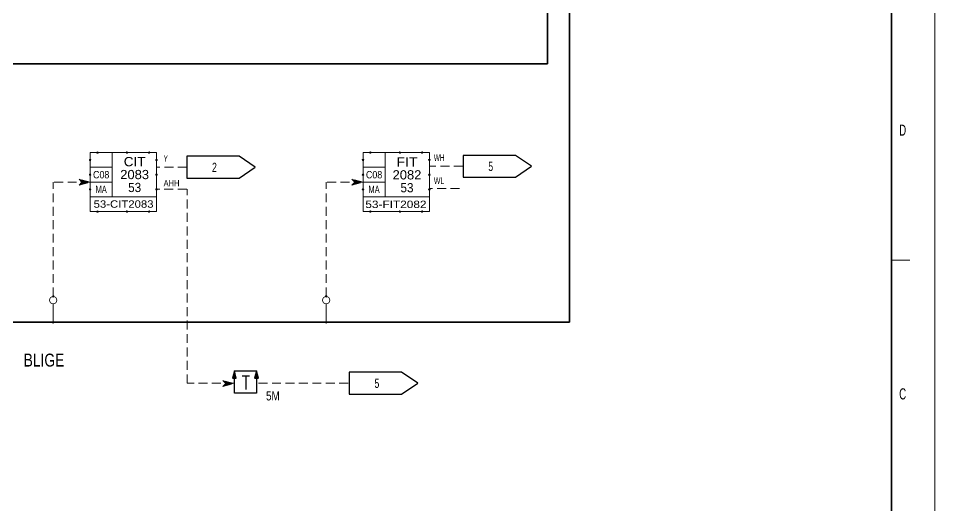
# Model space of a CAD drawing. Header units: millimetres. Extents: x 0 to 841, y 0 to 594.
# Drawn here: x 592.5 to 841, y 160.3 to 292.4 of the extents above; entities that cross this region are included whole.
import ezdxf
from ezdxf.enums import TextEntityAlignment as Align

# ---------------------------------------------------------------- set-up
doc = ezdxf.new("R2010")
doc.units = ezdxf.units.MM
doc.header["$LTSCALE"] = 0.81
doc.header["$PDMODE"] = 32
doc.header["$PDSIZE"] = 0.405
doc.linetypes.add('MEDIUM_DASHED', pattern=[4.5, 3, -1.5])
for name, color, linetype, lineweight in [('1', 7, 'Continuous', 13), ('12', 7, 'Continuous', 13), ('35', 7, 'Continuous', 25), ('40', 7, 'Continuous', 35), ('46', 7, 'MEDIUM_DASHED', 13), ('47', 7, 'Continuous', 13), ('48', 7, 'Continuous', 13), ('50', 7, 'Continuous', 13), ('51', 7, 'Continuous', 13), ('9', 7, 'Continuous', 13)]:
    doc.layers.add(name, color=color, linetype=linetype, lineweight=lineweight)
doc.layers.add('36', color=7, linetype='Continuous')
doc.layers.add('45', color=7, linetype='Continuous')

msp = doc.modelspace()

# ---------------------------------------------------------------- hatches: boundary and pattern name
at = {"layer": '51'}
for points in [[(651.1197, 196.8102), (650.6197, 194.8102), (651.6197, 194.8102)], [(657.1197, 196.8102), (656.6197, 194.8102), (657.6197, 194.8102)]]:
    msp.add_hatch(color=256, dxfattribs=at).paths.add_polyline_path(points)

# ---------------------------------------------------------------- linework, layer by layer
at = {"layer": '1'}
msp.add_line((834.2748, 226.8378), (829.263, 226.8378), dxfattribs=at)
msp.add_line((834.2748, 226.8378), (829.263, 226.8378), dxfattribs=at)
at = {"layer": '1', "lineweight": 35}
msp.add_lwpolyline([(829.263, 112.0142), (829.263, 582.2276), (10.3331, 582.2276), (10.3331, 10.3819)], dxfattribs=at)
msp.add_lwpolyline([(829.263, 112.0142), (829.263, 582.2276), (10.3331, 582.2276), (10.3331, 10.3819)], dxfattribs=at)
at = {"layer": '35'}
for points in [[(656.7874, 252.0394), (652.4094, 255), (638.2362, 255), (638.2362, 249.0945), (652.4094, 249.0945)], [(731.6984, 252.2756), (727.3205, 255.2362), (713.1472, 255.2362), (713.1472, 249.3307), (727.3205, 249.3307)], [(700.8331, 193.4929), (696.4551, 196.4535), (682.2819, 196.4535), (682.2819, 190.548), (696.4551, 190.548)]]:
    msp.add_lwpolyline(points, close=True, dxfattribs=at)
at = {"layer": '40'}
for p, q in [((742, 210), (742, 504)), ((736, 280), (736, 486)), ((418, 280), (736, 280)), ((440, 210), (742, 210))]:
    msp.add_line(p, q, dxfattribs=at)
at = {"layer": '46'}
for p, q in [((638.2362, 252.0472), (630, 252.0472)), ((713.0535, 252.2835), (704, 252.2835)), ((602, 217), (602, 248)), ((612, 248), (602, 248)), ((638.1921, 246.0937), (629.9559, 246.0937)), ((638.3449, 193.4551), (638.3449, 246.0496)), ((676, 217), (676, 248)), ((686, 248), (676, 248)), ((712.1669, 246.2709), (703.9307, 246.2709)), ((651.1118, 193.4551), (638.3598, 193.4551)), ((681.9827, 193.5008), (657.3764, 193.5008))]:
    msp.add_line(p, q, dxfattribs=at)
for points in [[(612, 248), (609, 248.8), (609.8, 248), (609, 247.2)], [(611.6, 248), (609.4, 248.6), (610, 248), (609.4, 247.4)], [(686, 248), (683, 248.8), (683.8, 248), (683, 247.2)], [(685.6, 248), (683.4, 248.6), (684, 248), (683.4, 247.4)], [(611.2, 248), (609.8, 248.4), (610.2, 248), (609.8, 247.6)], [(610.8, 248), (610.2, 248.2), (610.4, 248), (610.2, 247.8)], [(685.2, 248), (683.8, 248.4), (684.2, 248), (683.8, 247.6)], [(684.8, 248), (684.2, 248.2), (684.4, 248), (684.2, 247.8)], [(651.0094, 193.4016), (648.0094, 194.2016), (648.8094, 193.4016), (648.0094, 192.6016)], [(650.6094, 193.4016), (648.4094, 194.0016), (649.0094, 193.4016), (648.4094, 192.8016)], [(650.2094, 193.4016), (648.8094, 193.8016), (649.2094, 193.4016), (648.8094, 193.0016)], [(649.8094, 193.4016), (649.2094, 193.6016), (649.4094, 193.4016), (649.2094, 193.2016)]]:
    msp.add_lwpolyline(points, close=True, dxfattribs=at)
at = {"layer": '47'}
for p, q in [((602, 210), (602, 215)), ((676, 210), (676, 215))]:
    msp.add_line(p, q, dxfattribs=at)
for centre in [(602, 216), (676, 216)]:
    msp.add_circle(centre, 1, dxfattribs=at)
for p in [(602, 217), (676, 217), (602, 210), (676, 210)]:
    msp.add_point(p, dxfattribs=at)
at = {"layer": '48'}
for p, q in [((618, 256), (618, 244)), ((692, 256), (692, 244)), ((612, 252), (618, 252)), ((686, 252), (692, 252)), ((612, 248), (618, 248)), ((686, 248), (692, 248))]:
    msp.add_line(p, q, dxfattribs=at)
for points in [[(612, 256), (630, 256), (630, 244), (612, 244)], [(686, 256), (704, 256), (704, 244), (686, 244)]]:
    msp.add_lwpolyline(points, close=True, dxfattribs=at)
for points in [[(612, 244), (612, 240), (630, 240), (630, 244)], [(686, 244), (686, 240), (704, 240), (704, 244)]]:
    msp.add_lwpolyline(points, dxfattribs=at)
for p in [(614, 256), (622, 256), (628, 256), (688, 256), (696, 256), (702, 256), (612, 254), (630, 254), (686, 254), (704, 254), (612, 250), (630, 250), (686, 250), (704, 250), (612, 246), (630, 246), (686, 246), (704, 246), (614, 240), (622, 240), (628, 240), (688, 240), (696, 240), (702, 240)]:
    msp.add_point(p, dxfattribs=at)
at = {"layer": '51', "lineweight": 25}
for p, q in [((655.1795, 195.3874), (653.1961, 195.3874)), ((654.1882, 195.3874), (654.1882, 191.789))]:
    msp.add_line(p, q, dxfattribs=at)
for points in [[(651.1197, 196.8102), (650.6197, 194.8102), (651.6197, 194.8102)], [(657.1197, 190.8102), (651.1197, 190.8102), (651.1197, 196.8102), (657.1197, 196.8102)], [(657.1197, 196.8102), (656.6197, 194.8102), (657.6197, 194.8102)]]:
    msp.add_lwpolyline(points, close=True, dxfattribs=at)
at = {"layer": '9'}
msp.add_lwpolyline([(0, 0), (841, 0), (841, 594), (0, 594)], close=True, dxfattribs=at)
msp.add_lwpolyline([(0, 0), (841, 0), (841, 594), (0, 594)], close=True, dxfattribs=at)

# ---------------------------------------------------------------- texts
at = {"layer": '1', "width": 0.65}
for s, p in [('D', (833.2709, 260.5646)), ('D', (833.2709, 260.5646)), ('C', (833.2709, 189.0835)), ('C', (833.2709, 189.0835))]:
    msp.add_text(s, height=3.02, dxfattribs=at).set_placement(p, align=Align.RIGHT)
at = {"layer": '12'}
for s, width, p in [('5', 0.7, (720.6272, 250.9858)), ('2', 0.7, (645.7169, 250.7496)), ('5', 0.7, (689.7618, 192.2031)), ('5M', 0.8, (661.5618, 188.8205))]:
    msp.add_text(s, height=2.5, dxfattribs=dict(at, width=width)).set_placement(p, align=Align.CENTER)
at = {"layer": '36', "width": 0.8}
msp.add_text('BLIGE', height=3.5, dxfattribs=at).set_placement((593.9843, 198))
at = {"layer": '45'}
for s, width, p in [('Y', 0.6, (631.9283, 253.5283)), ('WH', 0.6, (705.1921, 253.7504)), ('AHH', 0.8, (631.9283, 246.8354)), ('WL', 0.65, (705.1921, 247.4984))]:
    msp.add_text(s, height=1.75, dxfattribs=dict(at, width=width)).set_placement(p)
at = {"layer": '50'}
for s, height, width, p in [('CIT', 2.5, 1.1, (624.0783, 252.289)), ('FIT', 2.5, 1.15, (697.9209, 252.2102)), ('C08', 2, 0.9, (615, 249)), ('2083', 2.5, 1.05, (624.0787, 248.789)), ('C08', 2, 0.9, (689, 249)), ('2082', 2.5, 1.05, (697.9213, 248.7102)), ('MA', 2, 0.7, (615, 245)), ('53', 2.5, 0.95, (624.0783, 245.289)), ('MA', 2, 0.7, (689, 245)), ('53', 2.5, 0.95, (697.9209, 245.2102)), ('53-CIT2083', 2, 1.15, (621.0783, 241.0394)), ('53-FIT2082', 2, 1.2, (694.9209, 240.9606))]:
    msp.add_text(s, height=height, dxfattribs=dict(at, width=width)).set_placement(p, align=Align.CENTER)

doc.saveas('drawing.dxf')
